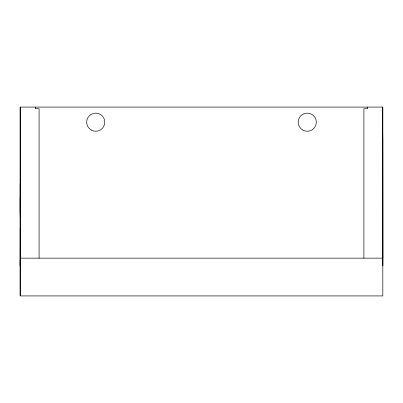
<?xml version="1.0" encoding="UTF-8"?>
<svg xmlns="http://www.w3.org/2000/svg" width="403" height="403" viewBox="0 0 403 403"><rect width="100%" height="100%" fill="white"/><g stroke="black" fill="none" stroke-linecap="round" stroke-linejoin="round"><path stroke-width="0.6" d="M20.2 107.077L20.15 295.923L382.82 295.923L382.785 107.077L20.2 107.077L20.2 295.923M20.2 227.962L20.18 265.768L20.175 260.137M20.175 216.31L20.185 183.088M382.744 133.982L382.805 265.678L382.769 138.436M382.79 212.764L382.79 212.572M382.785 197.979L382.785 197.787M20.2 258.152L382.785 258.152L382.759 107.077M20.195 197.873L20.205 212.98M367.677 107.077L367.677 108.719L363.899 108.719L363.899 258.152M39.086 258.152L39.086 108.719L35.308 108.719L35.308 107.077M91.209 130.033A9.062 9.062 0 0 0 104.805 122.185A9.062 9.062 0 0 0 91.209 114.336A9.062 9.062 0 0 0 91.209 130.033M302.713 130.033A9.062 9.062 0 0 0 316.315 122.185A9.062 9.062 0 0 0 302.713 114.336A9.062 9.062 0 0 0 302.713 130.033"/></g></svg>
